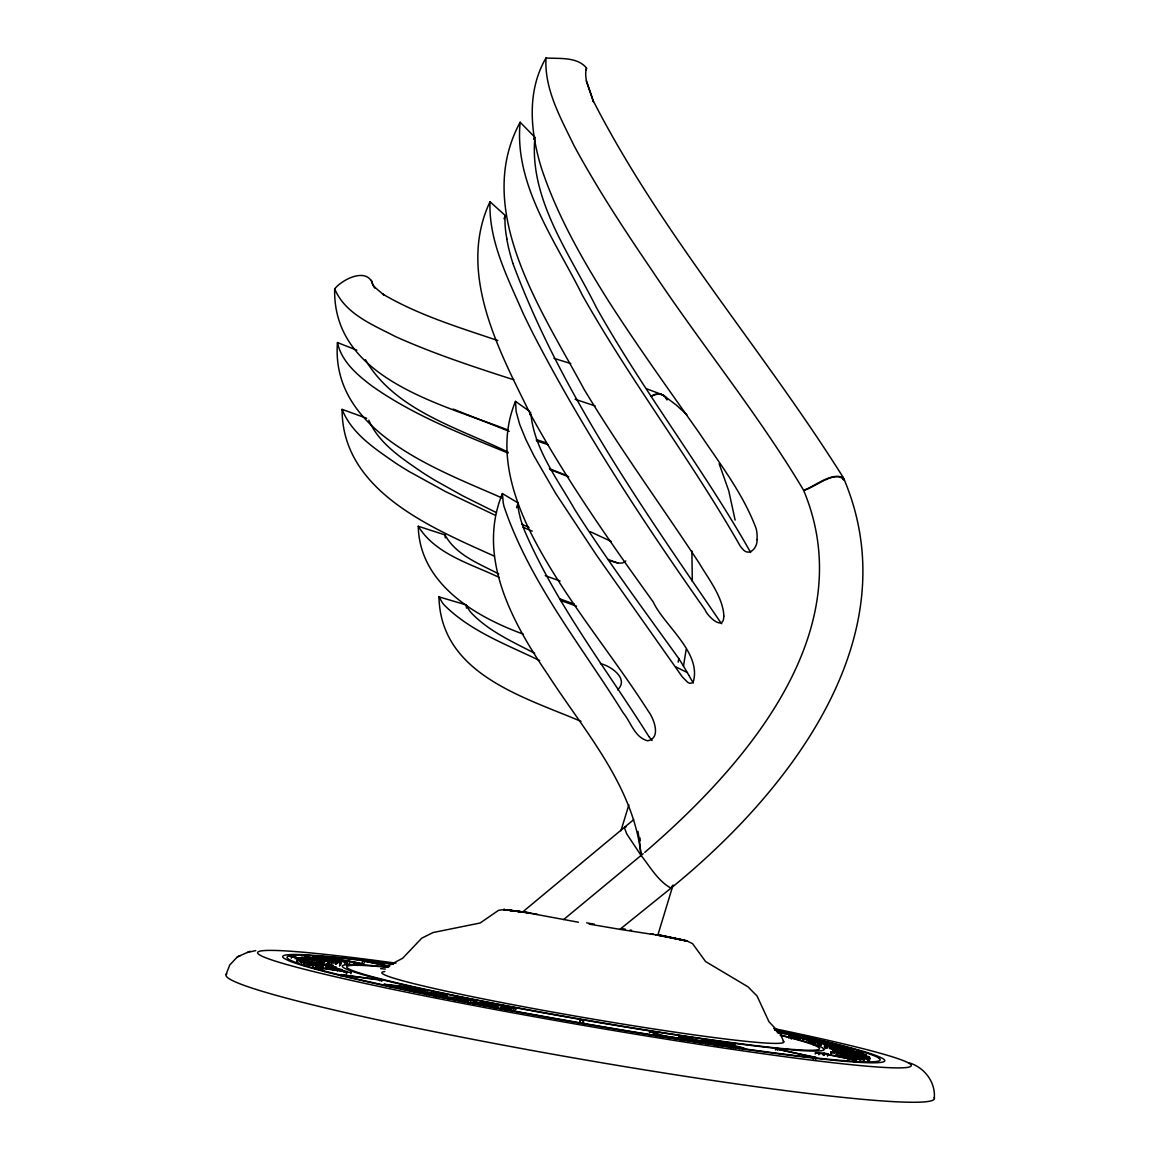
<?xml version="1.0" encoding="UTF-8"?>
<svg xmlns="http://www.w3.org/2000/svg" width="1160" height="1160" viewBox="0 0 1160 1160"><rect width="100%" height="100%" fill="white"/><g stroke="black" fill="none" stroke-linecap="round" stroke-linejoin="round"><path stroke-width="1.5" d="M723.797 616.12C723.884 631.779 707.499 616.409 705.034 609.754C642.785 521.391 583.321 430.664 533.571 334.602A1481.798 1163.915 -14.9 0 1 523.16 313.418C507.891 278.11 488.577 241.309 489.998 201.753L505.325 215.571L504.02 218.732M692.303 581.276L691.882 550.913M516.577 507.79L518.041 502.903L502.411 493.58L503.223 502.7A79.054 71.746 -56.5 0 0 504.034 506.5C529.612 582.204 581.421 645.671 623.181 712.82C630.909 722.129 634.694 737.557 647.701 740.805C661.258 738.297 654.139 719.026 648.527 711.5C612.625 655.385 569.328 604.113 537.399 545.461C513.822 502.396 495.392 449.355 515.504 401.389L529.409 411.22M356.888 350.161L337.458 342.577C330.498 431.81 437.189 469.249 502.367 498.104M756.987 539.574C757.857 547.317 749.07 557.525 742.429 548.752A31.247 29.363 -49.9 0 1 740.327 546.273C691.375 460.332 630.895 381.35 582.305 295.089C555.858 241.396 513.865 185.223 520.159 122.235L533.702 136.068M756.987 539.574A32.755 30.667 -53 0 0 756.088 528.423C743.067 493.58 719.91 463.855 699.422 433.202C668.74 389.615 637.609 346.332 608.797 301.484C582.233 259.26 557.163 215.586 541.415 168.041C530.439 132.312 526.365 91.582 545.983 58C559.337 58.856 577.216 56.593 586.525 68.034C584.988 73.529 585.887 76.517 586.38 80.91L593.427 101.558L586.38 80.91M867.39 1061.211L868.347 1059.254M868.738 1058.906L869.058 1056.673L853.586 1053.904M868.796 1061.11L869.362 1056.948L855.746 1054.556M869.101 1060.921L869.42 1058.645L852.383 1055.542A26.303 1.262 10.2 0 1 850.149 1055.063L847.249 1054.324M869.536 1060.414L869.898 1057.935M842.479 1051.583C842.552 1047.132 835.171 1049.119 843.146 1049.901A25.302 1.16 10.1 0 0 845.669 1050.409L861.648 1053.077L862.663 1053.468L862.359 1055.658M843.059 1049.438C845.248 1046.958 839.884 1045.508 841.232 1048.915M842.102 1056.557L842.421 1054.281L846.409 1055.02L845.886 1057.151M845.35 1052.584L845.669 1050.409M844.002 1050.974C846.22 1052.033 846.235 1048.248 849.743 1049.626M845.466 1058.021C845.06 1056.006 850.367 1056.311 847.801 1059.065M848.09 1051.859L848.555 1049.191L852.933 1050.046M847.728 1057.035L848.047 1054.759L843.175 1053.57M849.454 1054.063L849.091 1051.743M848.801 1059.863C847.105 1056.76 854.862 1056.267 852.237 1059.674M850.715 1054.063L851.034 1051.859L862.619 1054.339M851.164 1051.83L851.484 1049.669M850.773 1056.818L851.426 1052.657L849.772 1051.859M850.788 1059.399L851.121 1057.093L836.113 1054.759M852.107 1054.295L852.411 1052.091M852.049 1057.818L852.557 1055.034M854.601 1055.484L854.92 1053.265M853.934 1062.241C852.295 1059.007 858.081 1059.123 855.529 1062.27M857.095 1053.845C855.935 1050.554 860.589 1051.554 858.531 1054.237M859.516 1055.556L859.836 1053.352L863.417 1053.961L863.112 1056.165M859.981 1061.139L860.314 1058.833L864.098 1059.544A30.218 1.494 10.2 0 1 864.229 1059.645M861.343 1055.266L861.648 1053.077M862.344 1059.022L862.822 1055.672L857.515 1054.832M863.432 1059.312L863.591 1058.167L864.562 1058.529M863.765 1061.864L864.098 1059.544M818.887 1054.745L819.047 1053.57L823.063 1053.744L854.267 1059.878M820.511 1045.899L820.831 1043.768L819.293 1043.333L843.363 1047.306M821.091 1045.145L821.396 1043.014L814.073 1041.579M822.889 1054.904L823.063 1053.744M824.368 1047.031L824.688 1044.884L847.815 1048.524M823.803 1055.426L824.136 1053.12L827.863 1053.831L827.529 1056.151M824.861 1047.886L825.166 1045.711L831.14 1046.886L831.966 1047.161L831.647 1049.336M824.354 1054.947L824.528 1053.787L827.863 1053.831M825.673 1048.553L826.137 1045.319L824.688 1044.884M826.486 1048.35L826.805 1046.175L825.166 1045.711M827.689 1048.045L828.008 1045.885L853.659 1050.279M829.574 1048.64L829.893 1046.479L828.008 1045.885M830.821 1049.046L831.198 1046.407M830.618 1054.107L830.952 1051.844L869.115 1058.833M830.937 1053.961L831.27 1051.699L848.047 1054.759M832.808 1049.177L833.127 1047.002M832.517 1053.149L832.996 1049.814L837.491 1050.656M833.025 1052.28L833.344 1050.061M834.083 1049.582L834.388 1047.422L835.229 1047.697M834.011 1053.584L834.301 1051.12L840.971 1052.41M834.924 1049.858L835.446 1046.059A21.242 0.972 10.1 0 1 838.086 1046.552L843.378 1047.683M835.417 1047.335L835.722 1045.218L821.396 1043.014M836.664 1051.134L836.984 1048.944L841.594 1049.727L841.276 1051.917M837.404 1047.871L837.708 1045.74L835.722 1045.218M837.549 1051.496L837.854 1049.293L837.041 1048.973M838.665 1048.887L839.144 1046.639L847.786 1048.524M839.564 1049.438L839.884 1047.292M839.927 1050.96L840.246 1048.785L834.475 1048.002M842.508 1050.133L842.812 1047.987M798.109 1038.142L798.413 1036.083L794.31 1035.517L794.005 1037.577M798.79 1040.418L799.255 1037.301A28.855 1.276 10.1 0 1 798.892 1037.141L798.761 1037.069M799.385 1039.548L799.82 1037.533M799.443 1039.693L799.791 1037.606M801.647 1037.895L801.807 1036.866L798.413 1036.083M802.909 1040.013L803.024 1037.852M803.445 1040.23L803.329 1037.968M808.447 1042.666L808.911 1039.534L822.077 1042.144M809.187 1041.941C810.086 1038.171 803.271 1039.621 808.81 1040.158M809.491 1042.941L809.796 1040.81L813.421 1041.361L813.116 1043.478M809.723 1041.782L810.028 1039.693M811.536 1042.767L811.957 1039.621L815.277 1040.114L814.972 1042.202M813.522 1045.073C811.029 1040.23 819.903 1041.564 817.756 1044.623M814.523 1043.289L814.827 1041.187L809.491 1039.839M813.334 1059.631L813.682 1057.195L775.634 1048.829L775.445 1050.032M815.451 1044.493L816.016 1040.578L818.887 1040.998A27.55 1.247 10.1 0 1 823.223 1041.956L823.788 1042.101M815.248 1054.019L815.422 1052.845L824.136 1053.12M817.466 1043.739L817.771 1041.637M815.596 1059.863L815.944 1057.427L775.634 1048.829M818.583 1043.086L818.887 1040.998M818.887 1045.436L819.192 1043.304M686.125 649.629L683.501 666.087L688.967 675.511M777.389 1050.235L777.562 1049.046M788.539 1037.649L788.843 1035.576L799.762 1037.606M788.887 1037.751L789.191 1035.662L790.526 1036.025A17.603 0.783 10.1 0 0 790.873 1036.112L796.035 1037.214M789.67 1036.214L789.974 1034.169L777.925 1032.531M791.279 1039.099L791.743 1035.982M792.497 1036.851L792.802 1034.807L789.974 1034.169M797.326 1038.345L797.63 1036.286L794.31 1035.517M726.232 1046.305L726.421 1045.059L719.736 1043.261A18.082 0.972 10 0 0 718.272 1042.898L708.789 1041.376M727.291 1044.217L727.479 1042.985L719.809 1041.985M727.335 1046.32L727.712 1043.855L723.884 1042.854M729.669 1044.812L729.843 1043.58L727.479 1042.985M729.495 1046.886L729.872 1044.42L743.763 1048.002L743.574 1049.249M731.365 1048.596L731.742 1046.102L733.584 1046.552L733.381 1047.799M732.438 1047.031L732.815 1044.565L731.554 1044.391M734.875 1046.363L735.063 1045.131L732.815 1044.565M739.399 1048.669L739.587 1047.422C734.585 1048.06 724.376 1040.766 720.766 1044.145M703.815 1043.188L703.714 1041.912A41.166 2.204 10 0 1 701.814 1041.68L701.495 1041.637A13.514 0.725 10 0 1 699.973 1041.434L699.886 1041.419M705.613 1043.724L705.802 1042.463L704.004 1041.941M715.314 1045.174L715.705 1042.695L711.979 1041.883M716.271 1044.261L716.46 1043.014L717.431 1043.159L717.199 1045.856M718.577 1046.059L718.953 1043.58L711.936 1042.724M707.484 1042.13L719.577 1044.594L719.736 1043.261M721.897 1044.087L722.086 1042.854L719.736 1042.159M722.303 1047.089L722.68 1044.594L718.953 1043.58M722.839 1044.696L723.028 1043.464L720.954 1042.912M723.738 1044.565L723.927 1043.333L722.086 1042.854M724.55 1046.32L724.739 1045.073L729.249 1045.972M725.13 1045.755L725.508 1043.289M725.667 1046.349L726.044 1043.884M681.413 1040.114L681.616 1038.852L680.151 1038.374L668.407 1036.793M683.327 1039.331L682.848 1037.809M684.4 1041.013L684.791 1038.519L691.055 1039.229M694.057 1042.231L694.434 1039.737L683.197 1037.649M699.364 1043.173L699.741 1040.679L678.687 1036.967M700.016 1043.377L699.741 1040.679M700.959 1042.651L701.336 1040.172L703.293 1040.723L703.105 1041.97M583.596 1023.077L583.364 1020.235L580.13 1019.669L579.696 1022.409L583.596 1023.077L583.393 1024.352M660.185 1036.779L660.374 1035.517L649.702 1031.544L649.513 1032.777M664.158 1037.17L664.346 1035.909L649.702 1031.544M679.963 1039.636L680.151 1038.374M653.805 1034.735L654.197 1032.255M678.208 662.142L678.788 658.575C643.452 609.406 607.332 560.729 574.809 509.617C557.67 479.399 534.455 449.514 530.889 413.989M579.492 1023.671L580.13 1019.669M582.755 1023.961L583.364 1020.235M586.221 69.788L586.525 68.034M500.525 1009.113L500.743 1007.851L507.007 1008.721L506.587 1011.23M501.816 1010.331L502.236 1007.822M503.483 1008.866L503.904 1006.387L505.18 1006.387L504.76 1008.866M504.122 1009.157L504.339 1007.909L511.836 1007.648L516.04 1008.432L515.837 1009.664M505.383 1010.027L505.6 1008.765L507.007 1008.721M507.399 1011.07L507.819 1008.562L516.04 1008.432M509.443 1008.924L509.646 1007.692M511.429 1010.113L511.836 1007.648M513.764 1009.736L513.981 1008.504M479.442 1004.836L479.66 1003.588L484.822 1003.734L497.799 1005.966L497.596 1007.213M484.387 1006.213L484.822 1003.734M486.084 1005.01L486.301 1003.777L490.796 1003.893L503.904 1006.387M487.548 1005.56L487.968 1003.095L505.18 1006.387M490.375 1006.358L490.796 1003.893M493.87 1007.851L494.087 1006.59L495.378 1006.59L494.943 1009.098M496.074 1008.461L496.495 1005.966M455.445 1000.645L455.865 998.165L468.19 1001.631L467.988 1002.878M457.576 999.529L457.794 998.296L471.584 1000.268M458.795 1001.051L459.215 998.586L457.794 998.296M459.824 1000.239L460.041 999.006M462.013 999.267L462.216 998.035L476.716 1001.138M461.985 1001.704L462.202 1000.457M464.145 999.949L464.363 998.716M464.565 1001.065L464.783 999.833L475.484 1001.297M466.552 1001.704L466.973 999.238M470.742 1001.008L470.946 999.775M472.947 1003.835L473.164 1002.588L487.968 1003.095M433.651 996.034C433.216 993.758 438.538 994.178 435.696 997.02M436.61 996.933C434.971 993.511 443.54 993.033 440.713 996.658M438.596 997.034L438.813 995.802L447.296 995.019L446.875 997.455M443.294 995.454L443.512 994.236L447.296 995.019M443.294 997.991L443.512 996.744L462.216 998.035M447.92 998.919L448.137 997.672L455.865 998.165M409.77 991.075L409.988 989.842L441.134 994.221M410.263 988.407L410.48 987.204L424.777 990.582M410.669 990.06L411.089 987.638L419.775 989.712M403.767 988.059L413.598 989.437L413.917 988.262M413.7 991.902L413.917 990.669L436.116 994.555M418.137 990.133L418.354 988.929M423.212 993.163L423.429 991.931M426.575 994.86L427.01 992.394L434.145 993.322M390.325 987.856L390.76 985.42L411.089 987.638M393.022 987.479L393.24 986.261L384.192 984.274L383.974 985.492M395.429 987.711L395.632 986.479L390.76 985.42M380.001 980.983L380.204 979.794L341.04 974.646L340.822 975.85M381.756 981.404L381.974 980.229L380.321 979.823M671.901 886.211L671.654 887.617L619.904 929.363M340.75 964.946L341.142 962.8L335.805 962.032L335.414 964.178M344.462 962.655L344.839 960.553L354.612 962.235L352.394 961.654M342.867 976.357L343.084 975.154L341.04 974.646M345.1 963.786C344.143 959.987 349.827 961.886 346.506 964.932M343.983 972.211L344.187 971.065M346.594 962.945L346.97 960.857M347.188 963.293L347.565 961.19A36.163 1.638 9.5 0 1 344.187 960.712L340.46 959.914M345.724 972.747L345.926 971.587M346.623 973.791L347.043 971.486L315.274 967.077L314.839 969.412M349.363 963.597L349.74 961.495M350.914 973.747L350.595 972.442M353.626 964.801L354.003 962.698L355.25 962.858M357.469 965.54L357.845 963.438L363.065 963.931M362.224 962.872L362.601 960.828L364.646 961.074L389.644 966.265M364.283 963.105L364.646 961.074M316.738 968.76L316.941 967.599L351.132 972.587M317.97 962.206L318.376 960.03M318.739 962.539L319.145 960.364L327.743 961.567M319.885 960.901L320.087 959.813L304.312 957.014L303.702 960.248L308.415 961.19M320.102 965.062L320.711 961.77L324.017 962.147M319.681 968.643L320.102 966.353L321.973 966.73M320.015 968.498L320.435 966.207L317.855 965.7M321.668 969.049L322.089 966.744M322.915 964.612L323.321 962.409M323.176 964.453L323.582 962.249L299.947 958.218M323.712 962.698L324.118 960.538L329.541 961.292L329.15 963.452M323.031 969.093L323.451 966.802L320.435 966.207M325.423 960.059L325.815 957.957L315.288 955.97L314.896 958.073M326.453 966.28L326.859 964.062L333.486 965.526M327.903 961.944L328.584 958.493L340.17 960.813M328.28 963.51L328.671 961.35M329.832 962.728L330.76 960.625M331.049 963.394C329.889 960.523 334.298 960.48 332.094 963.38M330.556 966.962L330.962 964.743M331.47 962.597L331.861 960.465L334.834 961.205M333.848 963.452L334.239 961.307L330.267 960.582M333.427 970.195L333.848 967.918L342.533 969.803L336.183 969.238M335.834 963.394C334.529 960.465 339.459 960.596 337.111 963.423M336.414 964.163L336.806 962.017L335.921 962.017M336.56 960.726L337.69 958.667L341.649 959.436L340.938 963.003M338.415 962.524L338.807 960.408M337.517 970.833L337.937 968.557M339.851 960.901L340.039 959.842L342.533 960.465M339.575 966.034L340.156 962.814L341.083 962.8M295.162 958.899L295.568 956.71L291.29 955.985A28.478 1.363 9.5 0 0 290.957 955.97L290.609 955.956M296.858 961.35L297.279 959.117L303.818 960.262M297.772 962.539L297.308 959.247M299.976 959.363L300.179 958.261M300.933 959.436L302.093 957.174L301.701 959.334M301.078 962.321L301.368 959.798M301.89 963.206L301.484 960.088L305.863 960.901M303.76 961.147L304.166 958.943L299.686 957.899M303.688 965.555L304.108 963.279L313.867 964.946M304.442 961.481L305.298 956.971L329.541 961.292M306.632 961.626C305.283 957.754 309.531 954.665 308.661 959.103M307.791 966.193L308.212 963.916M309.053 966.686L309.474 964.395L315.563 965.482M310.459 964.163L310.865 961.93L308.183 961.364M311.562 964.163L311.967 961.93L308.589 961.452M312.519 959.117C311.156 956.173 316.375 956.333 313.954 959.16M312.098 964.526L312.504 962.292L310.865 961.93M313.012 968.107L313.432 965.802L309.474 964.395M314.07 964.699L314.49 962.466L311.967 961.93M316.767 958.189L317.159 956.101L347.087 961.77M323.596 964.192C319.348 965.135 314.171 960.813 320.957 961.582M291.305 958.204L291.711 956.014M843.755 479.863C835.693 468.974 812.449 489.071 803.619 490.288C862.634 631.446 745.256 765.962 644.757 852.383M534.934 137.329C528.844 199.448 570.343 254.765 596.472 307.719C643.669 391.891 703.192 468.48 750.636 552.436M502.411 493.58C476.238 557.076 512.459 622.789 547.796 674.496C584.379 731.206 633.577 785.668 641.074 855.442C650.064 866.737 657.676 880.484 670.48 887.879L671.654 887.617C788.206 792.686 911.194 636.811 843.654 478.311L843.683 478.384M620.948 830.748L628.851 804.88M651.891 934.279L657.879 935.018L673.075 884.979M843.291 479.587L843.349 477.673C763.178 349.87 662.07 235.219 593.064 100.485M226.026 974.516L229.752 964.989L237.35 956.913L240.207 955.593M489.998 201.753C456.793 272.339 498.757 349.986 529.961 413.322C566.036 479.283 609.275 540.937 653.167 601.866C663.883 625.385 702.597 653.124 692.999 682.732L689.779 683.327L687.648 682.268L682.37 676.976L596.443 555.089L555.741 493.507L533.977 455.895L525.712 439.176L519.665 424.299L516.142 411.583L515.504 401.389M520.159 122.235C472.163 210.395 542.88 312.344 583.9 389.006C619.875 448.818 661.113 505.195 699.408 563.499C707.948 577.898 718.794 591.702 722.796 608.26A38.294 35.974 -60.4 0 1 723.84 616.12M625.762 560.976C621.847 565.326 614.916 561.976 610.261 560.86M508.283 430.113C441.772 404.101 332.47 378.972 334.674 288.825C343.055 278.603 368.764 266.235 373.186 285.781L372.664 284.432M522.812 911.847L633.693 819.641M563.615 919.576L643.162 853.716M617.584 689.837C629.358 678.875 611.03 666.043 600.43 663.592M651.384 396.56C656.241 392.877 664.811 393.226 667.13 399.678M651.529 396.01C656.038 392.849 663.505 393.008 666.202 398.446M388.411 965.772L402.636 958.276L421.733 938.179L433.086 932.538L480.153 922.997L498.539 910.339L503.991 909.556L529.627 912.76M247.399 952.462L255.751 950.606M237.35 956.913L250.038 951.243M866.375 1055.034L857.255 1053.874M707.47 1042.028L716.46 1043.014M424.632 990.77L395.632 986.479M333.442 965.657L325.452 964.496M330.658 958.131L341.113 960.248M476.673 1001.297L475.687 1001.297M825.92 1042.84L819.583 1042.13M868.274 1059.413L855.457 1057.369M419.702 989.871L413.598 989.437M864.534 1058.674L855.979 1057.456M777.649 1031.646L776.707 1031.617M843.088 1053.396L847.394 1053.932M626.212 826.79L624.95 826.906L624.587 828.167L626.777 833.982L641.074 855.442L639.58 841.711M338.546 969.223L332.746 968.469M299.831 957.739L308.299 959.044M329.817 965.018L326.09 964.583M304.312 957.014L305.298 956.971M330.788 958.001L332.369 958.073M798.863 1036.982L807.563 1038.287M293.06 956.565L295.568 956.71M839.724 1055.426L843.972 1055.991M803.808 1038.374L796.963 1037.214M343.548 961.626L341.315 960.886L345.477 961.669M724.84 1045.087L719.577 1044.594M334.573 958.595L339.837 959.813M340.01 960.958L336.646 960.538L337.313 960.842M722.593 1044.58L717.59 1044.029M863.504 1059.95L853.659 1058.355M532.034 913.384L503.527 909.57L525.001 912.326M860.14 1059.239L854.543 1058.514M303.833 958.464L306.617 958.784M842.421 1054.281L841.58 1054.252A25.709 1.247 10.2 0 0 841.087 1054.266M343.229 961.611L337.56 960.886M471.061 1000.428L459.52 998.644M315.288 955.97L317.159 956.101M846.409 1055.02L845.785 1054.976A20.851 1.015 10.2 0 0 844.755 1054.947M320.174 957.246L325.815 957.957M657.836 935.004L657.024 934.974M323.625 957.841L328.584 958.493M724.043 1042.738L729.843 1043.58M733.482 1046.552L730.669 1046.204M358.629 963.249L356.772 963.046M380.639 968.643L385.439 969.079M803.285 1037.78L806.577 1038.272M335.501 958.667L341.649 959.436M323.51 960.842L321.436 960.553M333.239 958.145L337.342 958.87M847.51 1054.222L852.223 1054.976M843.103 1047.784L840.173 1047.349M815.944 1057.427L813.682 1057.195M384.192 984.274L410.48 987.204M620.716 929.479L589.12 924.099M336.385 958.508L337.69 958.667M356.149 962.974L355.395 962.872M443.512 994.236L435.435 993.207M528.655 912.775L503.991 909.556L525.828 912.296L523.203 911.876M343.084 975.154L381.974 980.229M305.269 961.973L299.599 961.524L307.284 963.264M330.484 966.933L336.675 967.469L329.498 966.077M777.446 1032.719L792.802 1034.807M306.341 962.365L307.864 962.582M330.02 966.874L333.137 966.889L329.73 966.12M735.063 1045.131L727.712 1043.855M797.63 1036.286L801.807 1036.866M743.763 1048.002L739.587 1047.422M347.507 960.93L353.481 962.046M699.321 1041.346L697.61 1041.085M650.76 934.119L621.195 929.552M307.675 962.321L313.418 963.177M342.649 960.248L341.185 960.03M308.995 962.742L303.224 962.06L308.226 963.206M808.911 1039.534L802.256 1038.736L808.563 1040.114M308.995 962.51L310.619 962.756M700.408 1040.882L692.65 1039.708M305.5 958.392L306.544 958.552M326.975 964.946L324.93 964.409M310.851 963.017L316.926 963.742M819.09 1042.057L818.365 1041.941M313.432 965.802L304.108 963.279M845.915 1051.221L847.656 1051.496M694.434 1039.737L686.764 1038.823M810.39 1040.984L818.061 1042.506M683.515 1038.084L685.574 1038.403M697.087 1041.013L693.782 1040.476M698.204 1041.419L697.711 1041.346A14.384 0.783 10 0 1 697.232 1041.274M837.708 1045.74L813.986 1041.883M681.616 1038.852L675.048 1037.837M814.262 1041.1L810.042 1040.389M313.649 963.452L315.187 963.699M321.363 965.366L320.537 965.468M674.264 1037.46L660.374 1035.517M697.145 1041.259L679.919 1037.721A16.023 0.87 10 0 1 679.557 1037.606L678.615 1037.185M307.603 958.711L311.764 959.407M817.495 1041.811L816.712 1041.68M325.685 964.758L324.742 964.38M319.754 965.106L318.13 964.859M319.058 965.236L316.52 964.598M333.833 968.876L332.47 968.426M664.346 1035.909L667.333 1036.373M325.293 964.685L324.394 964.322M316.796 963.945L319.638 964.409M332.325 968.411L331.281 968.237M333.326 968.803L332.5 968.672M845.06 1052.845L856.327 1054.875M336.487 960.509L333.892 960.277M308.85 959.131L313.055 959.624A15.95 0.768 9.5 0 1 313.505 959.697L324.64 962.003M816.321 1041.622L814.929 1041.39M317.216 963.786L321.175 964.656M839.695 1051.989L851.962 1054.179M729.814 1046.073L730.176 1045.885M298.192 960.291L302.31 960.958M834.33 1051.337L838.753 1052.047M847.583 1053.961L869.855 1058.152M717.315 1044.246L716.227 1044.072M657.401 934.801L686.561 940.76L692.534 943.616L705.57 961.538L747.997 986.827L757.074 996.048L768.949 1021.699L780.216 1033.705L783.739 1041.622M336.008 960.437L333.442 960.002M321.625 960.784L320.421 960.596M840.246 1048.785L858.835 1052.062M318.695 964.018L323.336 965.018M848.148 1051.38L849.54 1051.612M848.033 1051.554L840.101 1050.438L848.062 1052.236M320.16 964.264L327.135 965.657M312.185 963.887L310.894 963.67M405 988.523L393.24 986.261M354.771 962.249L363.065 963.786M814.523 1041.332L813.29 1041.114M837.854 1049.293L862.663 1053.468M850.265 1051.728L848.656 1051.67M322.9 964.076L314.49 962.466M323.669 965.077L325.308 965.352M312.388 964.148L310.575 963.627M854.485 1058.732L852.528 1058.398M730.002 1045.856L729.292 1045.986M712.167 1041.665L707.426 1040.926A23.562 1.276 10 0 0 701.438 1040.187M355.38 962.351L359.513 963.22M320.058 960.32L318.986 960.132M303.383 959.03L299.265 958.102M325.626 965.395L326.54 965.555M310.967 963.916L309.357 963.409M310.692 963.859L309.067 963.365M329.962 968.02L329.048 967.861M711.544 1041.796L712.675 1041.753M716.764 1043.898L711.848 1042.811M312.156 959.683L314.345 959.842M300.31 958.493L299.149 958.305M310.14 963.771L308.502 963.264M330.165 968.281L328.584 967.773M728.755 1045.885L729.872 1045.827L728.611 1045.87M622.021 928.609L625.356 929.189M333.34 960.19L332.485 960.03M301.325 957.261L319.145 960.364M325.844 965.221L329.672 965.917M844.408 1056.079L848.119 1056.76M853.18 1058.283L852.194 1058.341M651.007 933.713L653.413 934.134M578.405 922.229L526.901 912.688M811.463 1040.795L808.737 1040.317M850.976 1052.584L850.135 1052.424M298.613 957.986L292.958 956.84M850.86 1058.094L852.687 1058.195M851.861 1058.283L852.846 1058.224M327.976 965.816L329.019 965.99M728.422 1045.827L729.785 1045.812L726.421 1045.059M630.054 930.015L631.548 930.291M797.195 1037.417L796.21 1037.243M852.861 1053.12L851.744 1052.918M314.273 960.059L321.161 961.481M297.105 957.942L289.275 956.217M852.513 1058.152L851.193 1058.152M308.792 963.539L308.024 963.394M329.454 968.151L327.946 967.658M810.318 1040.592L809.419 1040.433M307.473 956.928L332.485 961.234M851.309 1052.845L850.222 1052.642M849.729 1052.352L835.185 1050.394M851.208 1057.92L849.86 1057.92M851.599 1057.992L850.193 1057.978M328.686 968.02L326.569 967.396M692.897 1040.317L684.791 1038.519M532.947 913.558L537.587 914.413M806.331 1038.055L815.277 1040.114M312.91 957L337.502 961.307M809.433 1040.288L808.099 1040.187M854.122 1057.122L852.324 1057.035M853.601 1057.282L854.384 1057.166M327.845 967.861L326.207 967.338M849.787 1052.569L848.482 1052.323M327.395 967.773L325.452 967.193M504.339 1007.909L507.819 1008.562M505.6 1008.765L500.743 1007.851M809.057 1040.216L807.476 1040.07M847.902 1052.018L846.96 1051.83M852.832 1056.876L844.523 1055.063M851.962 1056.977L853.079 1056.919M852.484 1057.064L852.643 1057.093A16.327 0.797 10.2 0 0 853.383 1057.238M495.378 1006.59L479.66 1003.588M494.087 1006.59L473.164 1002.588M848.062 1052.845L862.271 1055.368M850.99 1053.222L838.868 1051.091M851.411 1056.861L850.541 1056.702M851.121 1057.093L852.571 1057.369M847.771 1057.529L847.423 1057.456A14.95 0.739 10.2 0 1 846.307 1057.238L846.307 1057.238M314.635 965.091L316.506 965.657M497.799 1005.966L486.301 1003.777M354.003 962.698L357.845 963.438M328.178 959.03L322.9 957.87M315.418 965.236L319.971 966.323M656.009 934.612L686.561 940.76M850.207 1056.63L840.812 1054.469M325.96 958.827L319.363 957.348M316.216 965.381L317.028 965.54M841.594 1049.727L834.489 1048.132M824.528 1053.787L855.862 1059.921M846.669 1051.772L843.958 1051.178M845.553 1057.093L836.085 1054.918M844.973 1056.731L843.247 1056.383M815.422 1052.845L819.047 1053.57M317.216 963.264L315.505 962.916M448.137 997.672L443.512 996.744M306.255 960.973L307.733 961.045M438.813 995.802L433.869 994.802M808.114 1038.577L811.913 1039.607M437.045 994.468L427.01 992.394M843.03 1056.586L842.232 1056.412M362.601 960.828L387.846 966.062M315.041 962.814L313.809 962.568M413.917 990.669L409.988 989.842M816.016 1040.578L816.292 1040.636A35.453 1.61 10.1 0 1 818.076 1041.013L820.482 1041.549M842.435 1056.209L839.999 1055.643M660.388 935.119L684.53 940.31M324.118 960.538L327.7 961.422M307.037 959.436L303.673 958.61M333.848 967.918L337.995 968.876M328.294 959.813L331.224 960.523M326.859 964.062L329.251 964.67M824.049 1042.159L825.978 1042.753M820.816 1041.637L822.15 1042.014M859.836 1053.352L860.024 1053.396A37.163 1.754 10.1 0 1 861.198 1053.715L862.039 1053.947M776.606 1031.197L777.751 1031.573M715.705 1042.695L717.431 1043.159M580.971 721.332C523.044 696.783 440.626 673.8 438.959 596.878L466.045 604.853L469.51 610.682A71.688 49.285 -72.1 0 0 471.264 612.842C488.723 631.214 512.604 641.755 534.688 653.312M554.001 358.353L570.807 363.573M497.785 340.532C458.577 327.279 418.455 315.114 382.597 293.988L383.858 294.945L373.709 286.332L375.159 288.043L372.316 283.823M575.113 399.272L595.124 405.913M513.764 379.784C473.889 366.937 433.985 353.844 395.72 336.704C373.099 324.916 345.129 314.099 334.674 288.825M523.305 634.128C475.455 616.801 419.441 583.813 418.267 526.277L445.034 534.919C455.923 555.205 479.442 563.76 498.742 573.968M536.37 439.582L546.099 442.845M536.355 440.727L548.173 444.729M560.106 581.015L545.243 575.693M576.491 606.1L560.512 600.46M509.225 431.346L453.212 409.088M865.882 1054.687L865.969 1054.716A28.927 1.363 10.1 0 0 863.388 1053.961M323.915 960.726L321.929 960.219A25.346 1.204 9.5 0 0 320.087 959.813M574.374 604.142L560.034 598.923M494.102 556.032C431.418 527.8 341.924 490.752 342.099 409.378L366.647 418.267M618.077 563.136L608.029 559.439M646.7 388.832L662.026 394.588M567.515 475.788L549.39 468.712M549.797 469.409L568.762 476.89M508.08 453.067C461.274 433.811 413.236 415.28 371.693 385.801C357.077 374.724 341.417 361.398 337.458 342.577M908.323 1062.618C923.969 1066.765 935.903 1082.005 934.264 1098.447M532.266 531.135L523.116 527.322M499.206 577.433C470.96 563.818 435.522 554.48 418.267 526.277M508.022 452.11C458.185 427.764 395.038 410.567 365.414 359.673M590.382 531.759L611.407 541.517M521.594 524.175L528.96 527.409M539.675 660.605C506.804 644.554 470.423 631.388 444.149 604.94A72.572 49.227 -72 0 1 442.395 602.765L438.959 596.878M494.87 515.098L445.643 491.637L409.001 471.453A1249.407 734.077 -50.7 0 1 395.98 463.333C375.361 448.963 351.668 433.825 342.099 409.378M468.19 1001.631L464.783 999.833M860.314 1058.833L860.386 1058.862A38.744 1.914 10.1 0 1 860.72 1059.036M496.48 512.648L462.854 495.885L435.536 480.632A1231.064 733.091 -50.3 0 1 422.472 472.526C402.099 458.504 379.088 443.787 368.793 420.239M675.801 666.826L687.488 672.698M663.679 395.488L676.57 405.289L686.851 414.801M678.788 658.575L683.501 666.087M824.02 1049.336L822.658 1047.915A245.557 11.919 9.8 0 0 809.506 1042.811A242.222 11.745 9.8 0 0 800.69 1040.245A244.977 11.89 9.8 0 0 780.868 1035.111M843.277 477.528C830.516 472.323 815.176 486.286 803.619 490.288C758.336 414.25 701.945 345.462 652.949 271.832C624.979 230.738 597.545 189.167 573.91 145.406C560.715 117.987 544.272 89.45 545.983 58M666.376 398.764L666.84 399.765M719.142 463.681L728.784 490.897L735.106 520.086M512.836 263.291C561.309 393.486 642.814 508.298 720.563 622.326A26.477 12.702 46.7 0 0 721.781 623.717M520.318 518.085L521.797 522.942A176.262 161.965 -51.2 0 0 524.813 531.265C556.466 604.375 605.694 668.044 647.976 735.077A93.293 88.639 -64.3 0 0 649.107 736.76M371.461 280.285L372.099 282.895M506.76 239.018L508.08 245.644A266.046 233.914 -40.7 0 0 512.865 263.276M637.957 831.386L639.16 838.839M466.045 604.853L466.552 608.188M445.034 534.919L445.266 537.877M780.1 1035.271A238.119 11.542 9.8 0 1 789.105 1037.562A241.106 11.701 9.8 0 1 811.26 1044.087A239.7 11.629 9.8 0 1 768.79 1047.161A241.019 11.687 9.8 0 1 721.679 1041.274A238.438 11.571 9.8 0 1 687.59 1036.417A241.005 11.687 9.8 0 1 624.182 1026.498A239.772 11.629 9.8 0 1 409.408 985.768A241.062 11.687 9.8 0 1 372.723 976.807A238.337 11.556 9.8 0 1 358.223 972.558A241.106 11.687 9.8 0 1 347.014 967.599A239.67 11.629 9.8 0 1 387.512 967.338M529.743 414.627A108.562 98.803 -53.2 0 1 530.7 412.162M533.73 139.055A87.826 76.284 -46.4 0 1 534.832 137.272M506.949 238.945A103.95 90.799 -47 0 1 505.049 215.6M520.492 518.012A59.667 54.215 -57.2 0 1 517.78 502.933M652.036 740.457A30.812 29.073 -69.2 0 1 649.194 736.687M639.856 837.68A65.148 14.239 84.5 0 1 640.32 840.71M693.317 682.747A53.056 45.182 -2.3 0 1 689.083 675.468M594.384 924.172A94.641 1.958 9.6 0 1 586.655 922.838M783.159 1041.085A203.899 9.874 9.8 0 1 575.519 1016.116A203.899 9.874 9.8 0 1 384.815 971.529M879.236 1058.428A300.962 14.645 9.8 0 1 737.311 1047.857A300.962 14.645 9.8 0 1 424.85 993.699A301.484 14.659 9.8 0 1 353.002 978.083A298.163 14.514 9.8 0 1 334.486 973.603A302.195 14.703 9.8 0 1 297.163 962.931A298.932 14.543 9.8 0 1 288.84 959.277A302.137 14.703 9.8 0 1 292.074 955.478A298.337 14.514 9.8 0 1 298.57 955.231A301.382 14.659 9.8 0 1 393.414 964.308M841.986 1045.928A302.137 14.703 9.8 0 0 792.86 1034.198A298.294 14.5 9.8 0 0 774.894 1030.268M860.053 1050.945A302.137 14.703 9.8 0 1 879.41 1058.471M842.001 1045.928A298.714 14.529 9.8 0 1 859.893 1050.902M824.093 1049.351A244.63 11.861 9.8 0 1 690.186 1037.098A244.63 11.861 9.8 0 1 435.667 991.872A244.688 11.875 9.8 0 1 348.942 970.166A242.368 11.759 9.8 0 1 344.505 968.208A245.34 11.905 9.8 0 1 345.346 964.83A241.686 11.716 9.8 0 1 350.131 964.526A245.34 11.905 9.8 0 1 376.449 965.917A242.237 11.745 9.8 0 1 388.687 967.121M934.163 1097.418A359.586 21.939 9.9 0 1 571.503 1057.529A359.586 21.939 9.9 0 1 226.78 973.863M773.677 1028.485A331.673 16.168 9.8 0 1 827.356 1062.082A331.673 16.168 9.8 0 1 339.808 977.779A331.673 16.168 9.8 0 1 396.024 963.177M324.582 971.558A305.254 14.862 9.8 0 0 577.274 1022.627A306.791 14.92 9.8 0 0 664.303 1037.127L697.464 1042.289A306.805 14.92 9.8 0 0 785.117 1054.672A303.34 14.775 9.8 0 0 818.351 1058.659A305.892 14.891 9.8 0 0 884.674 1061.081A303.166 14.746 9.8 0 0 883.992 1059.471A306.936 14.935 9.8 0 0 864.069 1051.598L852.02 1048.176A307.008 14.95 9.8 0 0 802.517 1036.097A302.919 14.732 9.8 0 0 774.938 1030.051M393.356 964.076A302.847 14.732 9.8 0 0 388.455 963.438A305.95 14.891 9.8 0 0 295.64 954.491A303.007 14.746 9.8 0 0 288.637 954.68M288.651 954.68A306.994 14.935 9.8 0 0 284.36 958.522L289.318 960.944A306.921 14.935 9.8 0 0 324.524 971.543M705.773 1042.463A32.233 1.74 10 0 1 700.103 1041.709M703.453 1040.752A17.69 0.957 10 0 1 708.702 1041.346M344.839 960.553A29.942 1.363 9.5 0 1 342.649 960.248M664.361 936.178L655.559 934.786L687.416 941.224L664.361 936.178"/></g></svg>
